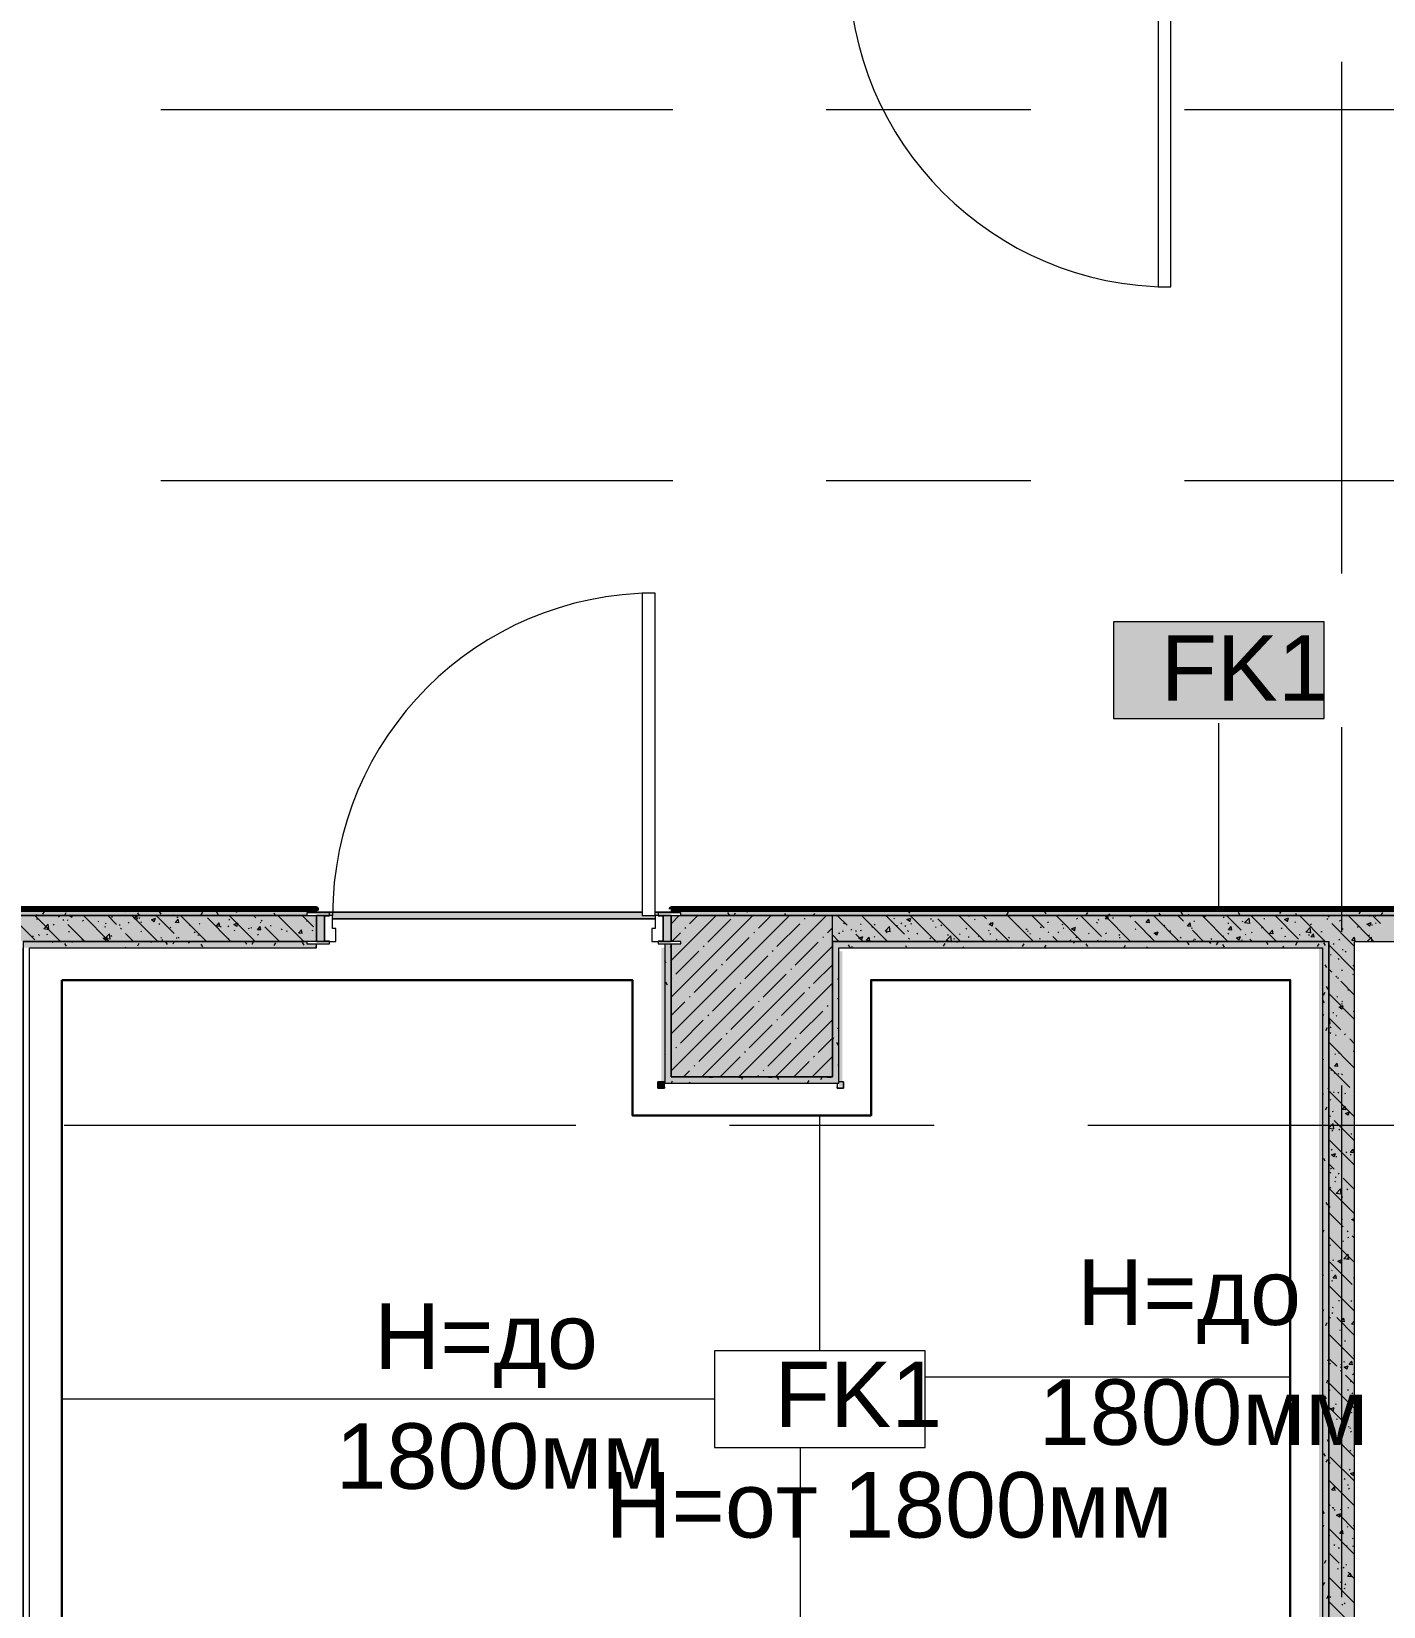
# Model space of a CAD drawing. Header units: millimetres. Extents: x -3817 to 677485, y -22715 to 103890.
# Drawn here: x 403879 to 408072, y 15426 to 20311 of the extents above; entities that cross this region are included whole.
import ezdxf

# ---------------------------------------------------------------- set-up
doc = ezdxf.new("R2010")
doc.units = ezdxf.units.MM
doc.layers.add('PDF _Геометрия', color=7, linetype='Continuous', true_color=0x1d1d1d)
doc.layers.add('PDF _Сплошная заливка', color=7, linetype='Continuous', true_color=0xffffff)
doc.layers.add('PDF _Текст', color=7, linetype='Continuous')
doc.styles.add('PDF GOST-Common', font='arial.ttf')

msp = doc.modelspace()

# ---------------------------------------------------------------- hatches: boundary and pattern name
at = {"layer": 'PDF _Сплошная заливка', "transparency": 33554559}
h = msp.add_hatch(color=256, dxfattribs=at)
h.paths.add_polyline_path([(408882.9, 17569), (408882.9, 17577), (408912.9, 17577), (408912.9, 17589), (405862.9, 17589), (405862.9, 17577), (405892.9, 17577), (405892.9, 17569), (407520.3, 17569)], flags=0)
h.paths.add_polyline_path([(410521, 17569), (411762.9, 17569), (411762.9, 17589), (410012.9, 17589), (410012.9, 17577), (410042.9, 17577), (410042.9, 17569)], flags=0)
h.paths.add_polyline_path([(402537.7, 17569), (402537.7, 17577), (402567.7, 17577), (402567.7, 17589), (400822.9, 17589), (400822.9, 17569), (402342.9, 17569)], flags=0)
h.paths.add_polyline_path([(404732.9, 17569), (404732.9, 17577), (404762.9, 17577), (404762.9, 17589), (403667.7, 17589), (403667.7, 17577), (403697.7, 17577), (403697.7, 17569), (404519.5, 17569)], flags=0)
h = msp.add_hatch(color=256, dxfattribs=at)
h.paths.add_polyline_path([(407882.7, 17489), (408912.9, 17489), (408912.9, 17569), (406362.9, 17569), (406362.9, 17489), (407520.3, 17489)], flags=0)
h.paths.add_polyline_path([(411482.9, 17489), (411482.9, 17569), (410012.9, 17569), (410012.9, 17489), (411462.9, 17489)], flags=0)
h.paths.add_polyline_path([(403667.7, 17489), (404762.9, 17489), (404762.9, 17569), (403667.7, 17569)], flags=0)
h.paths.add_polyline_path([(402342.9, 17489), (402567.7, 17489), (402567.7, 17569), (402342.9, 17569)], flags=0)
at = {"layer": 'PDF _Сплошная заливка', "true_color": 0x494949, "transparency": 33554559}
h = msp.add_hatch(color=251, dxfattribs=at)
h.paths.add_polyline_path([(405812.9, 17559), (405812.9, 17569), (405772.9, 17569), (405772.9, 17579), (404802.9, 17577), (404802.9, 17569), (404812.9, 17569), (404812.9, 17559), (405772.9, 17559)], flags=0)
h.paths.add_polyline_path([(405812.9, 17569), (405822.9, 17569), (405822.9, 17577), (405812.9, 17577)], flags=0)
at = {"layer": 'PDF _Сплошная заливка', "transparency": 33554559}
for points in [[(405862.9, 17069), (406362.9, 17069), (406362.9, 17569), (405862.9, 17569), (405862.9, 17489), (405892.9, 17489), (405892.9, 17481), (405862.9, 17481)], [(404519.5, 17469), (404762.9, 17469), (404762.9, 17481), (404732.9, 17481), (404732.9, 17489), (403852.9, 17489), (403852.9, 17469), (403872.9, 17469)], [(407902.7, 14199), (407982.7, 14199), (407982.7, 17489), (407902.7, 17489), (407902.7, 14219)]]:
    msp.add_hatch(color=256, dxfattribs=at).paths.add_polyline_path(points)

# ---------------------------------------------------------------- linework, layer by layer
at = {"layer": 'PDF _Геометрия', "color": 253, "lineweight": 13, "true_color": 0xaaaaaa}
for points in [[(407412.9, 19519), (407412.9, 20519), (407372.9, 20519), (407372.9, 19519)], [(405812.9, 18569), (405772.9, 18569), (405772.9, 17569), (405812.9, 17569)], [(404802.9, 17569), (404802.9, 17577), (404732.9, 17577), (404732.9, 17569)], [(404787.9, 17489), (404787.9, 17569), (404762.9, 17569), (404762.9, 17489)], [(404812.9, 17569), (404787.9, 17569), (404787.9, 17489), (404822.9, 17489), (404822.9, 17529), (404812.9, 17529)], [(404802.9, 17568), (404802.9, 17569), (404787.9, 17569), (404787.9, 17568)], [(405812.9, 17569), (405812.9, 17529), (405802.9, 17529), (405802.9, 17489), (405837.9, 17489), (405837.9, 17569)], [(405822.9, 17569), (405892.9, 17569), (405892.9, 17577), (405822.9, 17577)], [(405822.9, 17568), (405837.9, 17568), (405837.9, 17569), (405822.9, 17569)], [(405837.9, 17489), (405862.9, 17489), (405862.9, 17569), (405837.9, 17569)], [(404802.9, 17481), (404802.9, 17489), (404732.9, 17489), (404732.9, 17481)], [(404802.9, 17489), (404802.9, 17490), (404787.9, 17490), (404787.9, 17489)], [(405822.9, 17489), (405837.9, 17489), (405837.9, 17490), (405822.9, 17490)], [(405822.9, 17481), (405892.9, 17481), (405892.9, 17489), (405822.9, 17489)]]:
    msp.add_lwpolyline(points, close=True, dxfattribs=at)
at = {"layer": 'PDF _Геометрия', "color": 253, "lineweight": 9, "true_color": 0xaaaaaa}
for points in [[(407942.9, 18629.7), (407942.9, 20217.2)], [(404280, 20069), (405867.5, 20069)], [(406343.8, 20069), (406978.8, 20069)], [(407455, 20069), (409482.9, 20069), (411982.9, 20069)], [(404280, 18919), (405867.5, 18919)], [(406343.8, 18919), (406978.8, 18919)], [(407455, 18919), (409482.9, 18919), (411982.9, 18919)], [(407942.9, 17518.4), (407942.9, 18153.4)], [(407942.9, 15454.7), (407942.9, 17042.2)], [(403980, 16919), (405567.5, 16919)], [(406043.8, 16919), (406678.8, 16919)], [(407155, 16919), (408882.9, 16919), (411382.9, 16919)]]:
    msp.add_lwpolyline(points, dxfattribs=at)
at = {"layer": 'PDF _Геометрия', "color": 7, "lineweight": 9}
for points in [[(407887.9, 18480.1), (407234.8, 18480.1), (407234.8, 18180.1), (407887.9, 18180.1)], [(404732.9, 17569), (403697.7, 17569)], [(404767.4, 17579), (405772.9, 17579)], [(404812.9, 17559), (405812.9, 17559)], [(405812.9, 17579), (405862.9, 17579)], [(406650.5, 16218.8), (405997.4, 16218.8), (405997.4, 15918.8), (406650.5, 15918.8)]]:
    msp.add_lwpolyline(points, close=True, dxfattribs=at)
for points in [[(407561.4, 17589.5), (407561.4, 18166.2)], [(405862.9, 17481), (405862.9, 17069), (406362.9, 17069), (406362.9, 17569), (405892.9, 17569), (408882.9, 17569), (405892.9, 17569)], [(405862.9, 17569), (405862.9, 17489)], [(403852.9, 17489), (404732.9, 17489), (403852.9, 17489), (403852.9, 17469), (403852.9, 14219), (403852.9, 17469)], [(407882.7, 17489), (406362.9, 17489), (407882.7, 17489), (407902.7, 17489)], [(405841.9, 17038), (405841.9, 17033.5), (405841.9, 17053), (405821.9, 17053), (405821.9, 17033.5), (405841.9, 17033.5), (405821.9, 17033.5), (405821.9, 17053), (405831.9, 17053)], [(406377.9, 17049), (406377.9, 17033.5), (406397.4, 17033.5), (406397.4, 17053.5), (406397.4, 17033.5), (406377.9, 17033.5), (406377.9, 17038.1)], [(406393.9, 17053.5), (406397.4, 17053.5), (406382.9, 17053.5)], [(406323.9, 16218.8), (406323.9, 16949)], [(406650.5, 16138), (407782.7, 16138)], [(405997.4, 16068.8), (403972.9, 16068.8)], [(406262.9, 15918.8), (406262.9, 14319)]]:
    msp.add_lwpolyline(points, dxfattribs=at)
at = {"layer": 'PDF _Геометрия', "color": 231, "lineweight": 70, "true_color": 0xff80c0}
for points in [[(403667.7, 17589), (404762.9, 17589), (404762.9, 17590), (403667.7, 17590)], [(405862.9, 17589), (408912.9, 17589), (408912.9, 17590), (405862.9, 17590)]]:
    msp.add_lwpolyline(points, close=True, dxfattribs=at)
at = {"layer": 'PDF _Геометрия', "color": 9, "lineweight": 9, "true_color": 0xc0c0c0}
for points in [[(404762.9, 17577), (404762.9, 17589), (403667.7, 17589), (403667.7, 17577)], [(408912.9, 17577), (408912.9, 17589), (405862.9, 17589), (405862.9, 17577)], [(404762.9, 17489), (404762.9, 17569)], [(403852.9, 14119), (407982.7, 14119), (407982.7, 14199), (407982.7, 17489), (408182.7, 17489), (408182.7, 13619), (408262.7, 13619), (408262.7, 17469), (408262.7, 13719), (408262.9, 13719), (408262.9, 13699), (408292.9, 13699), (408262.9, 13699), (408262.9, 13619), (411762.9, 13619)], [(403904.4, 14219), (403852.9, 14219), (403852.9, 14119), (403872.9, 14119), (403872.9, 17469), (404762.9, 17469), (404762.9, 17481)], [(405842.9, 17481), (405842.9, 17069), (405842.9, 17049), (406362.9, 17049), (406382.9, 17049), (406382.9, 17469), (407882.7, 17469), (407882.7, 14219), (403950.6, 14219)], [(406362.9, 17489), (406362.9, 17469), (406362.9, 17069), (405862.9, 17069), (405862.9, 17481)]]:
    msp.add_lwpolyline(points, dxfattribs=at)
at = {"layer": 'PDF _Геометрия', "color": 253, "lineweight": 9, "true_color": 0x9b9b9b}
for points in [[(403994.1, 17583.3), (403990.8, 17589)], [(404171.8, 17580.3), (404166.8, 17589)], [(404203.4, 17589), (404200.1, 17583.3)], [(404449.8, 17589), (404445.9, 17582.2)], [(406209.5, 17589), (406207.7, 17585.7)], [(406455.9, 17589), (406453.4, 17584.6)], [(406526.3, 17589), (406521.4, 17580.6)], [(406561.1, 17587.2), (406560.1, 17589)], [(406916.5, 17581.2), (406912, 17589)], [(406948.7, 17589), (406944.9, 17582.5)], [(406984.6, 17585.3), (406982.4, 17589)], [(407162.3, 17582.3), (407158.4, 17589)], [(407300.6, 17589), (407300.3, 17588.4)], [(407371, 17589), (407368.3, 17584.3)], [(407721.8, 17588.6), (407721.5, 17589)], [(407793.3, 17589), (407791.7, 17586.2)], [(403879.1, 17585.7), (403889.2, 17585.7)], [(403896.8, 17569), (403894.6, 17572.7)], [(403917.8, 17582), (403912.8, 17573.3)], [(403985.8, 17577.9), (403980.8, 17569.2)], [(404031.5, 17585.7), (404041.6, 17585.7)], [(404123, 17585.7), (404133, 17585.7)], [(404213.4, 17569.2), (404208.4, 17577.9)], [(404214.4, 17585.7), (404224.5, 17585.7)], [(404281.5, 17573.3), (404276.4, 17582)], [(404319.1, 17569), (404318.1, 17570.8)], [(404397.3, 17585.7), (404407.3, 17585.7)], [(404409.3, 17579.8), (404404.2, 17571.1)], [(404459.2, 17570.3), (404454.1, 17579)], [(404488.7, 17585.7), (404498.8, 17585.7)], [(404518.9, 17586.9), (404513.9, 17578.2)], [(404549.7, 17585.7), (404559.7, 17585.7)], [(404635.9, 17569), (404631.8, 17576)], [(404702.1, 17585.7), (404712.1, 17585.7)], [(404762.9, 17582.7), (404759.6, 17577.1)], [(405890.8, 17585.7), (405900.9, 17585.7)], [(405902.9, 17569), (405902.2, 17570.3)], [(406043.3, 17569.8), (406038.2, 17578.5)], [(406043.2, 17585.7), (406053.3, 17585.7)], [(406061.4, 17576.2), (406057.2, 17569)], [(406103, 17587.4), (406098, 17578.7)], [(406134.6, 17585.7), (406144.7, 17585.7)], [(406219.7, 17569), (406215.9, 17575.5)], [(406226.1, 17585.7), (406236.1, 17585.7)], [(406307.1, 17575.1), (406303.6, 17569)], [(406375.2, 17571), (406374, 17569)], [(406409, 17585.7), (406419, 17585.7)], [(406500.4, 17585.7), (406510.5, 17585.7)], [(406561.4, 17585.7), (406571.4, 17585.7)], [(406602.8, 17576), (406597.7, 17584.7)], [(406620.9, 17569.9), (406620.3, 17569)], [(406713.8, 17585.7), (406723.8, 17585.7)], [(406805.2, 17585.7), (406815.3, 17585.7)], [(406896.6, 17585.7), (406906.7, 17585.7)], [(406908.3, 17580), (406903.2, 17571.3)], [(407026.2, 17574.1), (407021.2, 17582.9)], [(407064.4, 17569), (407062.8, 17571.7)], [(407079.5, 17585.7), (407089.6, 17585.7)], [(407154, 17578.9), (407149, 17570.2)], [(407171, 17585.7), (407181, 17585.7)], [(407222, 17574.8), (407218.7, 17569)], [(407231.9, 17585.7), (407242, 17585.7)], [(407340, 17579.3), (407334.9, 17588)], [(407381.1, 17569), (407376.6, 17576.9)], [(407384.3, 17585.7), (407394.4, 17585.7)], [(407449.6, 17572.2), (407444.6, 17581)], [(407467.8, 17573.7), (407465, 17569)], [(407475.8, 17585.7), (407485.8, 17585.7)], [(407486.7, 17569), (407486.2, 17569.8)], [(407535.8, 17569.7), (407535.4, 17569)], [(407567.2, 17585.7), (407577.3, 17585.7)], [(407627.3, 17569.3), (407622.3, 17578)], [(407750.1, 17585.7), (407760.1, 17585.7)], [(407755.1, 17583.8), (407750.1, 17575.1)], [(407803.5, 17569), (407800, 17575)], [(407841.5, 17585.7), (407851.6, 17585.7)], [(407902.5, 17585.7), (407912.5, 17585.7)], [(407959.2, 17571.5), (407957.8, 17569)], [(408000.9, 17582.7), (407995.8, 17574)], [(408054.9, 17585.7), (408064.9, 17585.7)], [(408068.9, 17578.6), (408063.9, 17569.9)], [(403945.4, 17484.8), (403943, 17489)], [(403987, 17473.7), (403982, 17482.4)], [(404004.9, 17489), (404003.1, 17485.9)], [(404170.6, 17471.2), (404169.3, 17469)], [(404212.2, 17482.4), (404207.2, 17473.7)], [(404251.3, 17489), (404248.9, 17484.8)], [(404300.8, 17478.8), (404295.8, 17487.5)], [(404321.7, 17489), (404316.9, 17480.7)], [(404368.8, 17482.9), (404365.3, 17489)], [(404410.5, 17471.8), (404405.4, 17480.5)], [(404416.3, 17470.1), (404415.7, 17469)], [(404447.2, 17469), (404447.1, 17469.3)], [(404546.5, 17479.9), (404541.5, 17488.6)], [(404567.7, 17488.4), (404562.6, 17479.6)], [(404635.7, 17484.3), (404630.7, 17475.6)], [(404724.2, 17476.9), (404719.2, 17485.7)], [(404762.9, 17470.9), (404760.8, 17474.5)], [(405862.9, 17476.3), (405859.3, 17470.1)], [(406418, 17469.4), (406412.9, 17478.1)], [(406423.9, 17472.5), (406421.8, 17469)], [(406594.2, 17469), (406590.7, 17475.1)], [(406690.1, 17485.7), (406688.2, 17489)], [(406711.2, 17482.6), (406706.2, 17473.9)], [(406750.1, 17489), (406747.8, 17485)], [(406770.1, 17469), (406768.4, 17472.1)], [(406915.3, 17470.3), (406914.6, 17469)], [(406957, 17481.5), (406951.9, 17472.8)], [(407025, 17477.4), (407020.2, 17469)], [(407113.5, 17483.8), (407110.5, 17489)], [(407155.2, 17472.6), (407150.2, 17481.4)], [(407172.5, 17489), (407171.3, 17486.9)], [(407270.7, 17476.3), (407266.5, 17469)], [(407338.8, 17472.2), (407336.9, 17469)], [(407427.3, 17489), (407427.3, 17489)], [(407469, 17477.8), (407463.9, 17486.5)], [(407537, 17481.9), (407532.9, 17489)], [(407558.1, 17486.4), (407553.1, 17477.7)], [(407578.6, 17470.7), (407573.6, 17479.5)], [(407594.8, 17489), (407594.7, 17488.8)], [(407714.7, 17478.9), (407709.7, 17487.6)], [(407762.2, 17474.1), (407759.3, 17469)], [(407803.8, 17485.3), (407798.8, 17476.6)], [(407871.9, 17481.2), (407866.8, 17472.5)], [(407892.4, 17475.9), (407887.4, 17484.6)], [(405847.3, 17421.4), (405842.9, 17429.1)], [(407883, 17439.6), (407882.7, 17439)], [(407896.5, 17407.9), (407891.4, 17416.6)], [(407902.5, 17433.3), (407902.7, 17433.3)], [(405851.4, 17353.4), (405846.4, 17362.1)], [(405860.3, 17372.4), (405862.9, 17372.4)], [(406378.5, 17372.4), (406382.9, 17372.4)], [(407900.6, 17339.9), (407895.5, 17348.6)], [(406378.5, 17311.4), (406382.9, 17311.4)], [(407889.4, 17298.2), (407884.4, 17306.9)], [(407890.1, 17329.9), (407885.1, 17321.2)], [(405860.3, 17280.9), (405862.9, 17280.9)], [(405862.9, 17293.4), (405862.3, 17292.4)], [(407886, 17261.9), (407882.7, 17256.1)], [(407902.5, 17250.4), (407902.7, 17250.4)], [(406378.5, 17220), (406382.9, 17220)], [(407897.2, 17220.2), (407892.2, 17211.5)], [(405860.3, 17159), (405862.9, 17159)], [(406365.9, 17189.2), (406362.9, 17184)], [(406381.5, 17166.7), (406376.5, 17175.5)], [(407902.5, 17189.5), (407902.7, 17189.5)], [(405843.9, 17138.6), (405842.9, 17136.8)], [(406382.9, 17103.4), (406380.6, 17107.4)], [(407886.4, 17120.5), (407882.7, 17126.9)], [(405866.3, 17055.4), (405862.6, 17049)], [(405921.6, 17049), (405919.6, 17052.4)], [(405982.2, 17067.6), (405992.3, 17067.6)], [(406073.7, 17067.6), (406083.7, 17067.6)], [(406085.3, 17069), (406080.6, 17060.8)], [(406165.1, 17067.6), (406175.2, 17067.6)], [(406196.7, 17060.1), (406191.7, 17068.8)], [(406289.7, 17057.3), (406284.9, 17049)], [(406331.3, 17068.4), (406326.3, 17059.7)], [(406348, 17067.6), (406358.1, 17067.6)], [(407902.5, 17098), (407902.7, 17098)], [(406097.5, 17049), (406097.3, 17049.5)], [(407884.9, 17016.1), (407882.7, 17012.3)], [(407902.7, 17031.3), (407900.7, 17034.8)], [(407896.1, 16974.5), (407891.1, 16965.8)], [(407902.7, 16925), (407902.2, 16924.1)], [(407902.5, 16915.2), (407902.7, 16915.2)], [(407891.6, 16806.8), (407886.6, 16815.5)], [(407902.5, 16854.2), (407902.7, 16854.2)], [(407902.5, 16762.8), (407902.7, 16762.8)], [(407899.8, 16670.7), (407894.7, 16679.4)], [(407886.8, 16592.7), (407882.7, 16585.5)], [(407902.5, 16579.9), (407902.7, 16579.9)], [(407902.5, 16518.9), (407902.7, 16518.9)], [(407885.6, 16451.3), (407882.7, 16456.4)], [(407902.5, 16427.5), (407902.7, 16427.5)], [(407885.7, 16347), (407882.7, 16341.7)], [(407896.9, 16305.3), (407891.9, 16296.6)], [(407902.5, 16244.6), (407902.7, 16244.6)], [(407902.7, 16193.5), (407898.9, 16186.9)], [(407902.5, 16183.6), (407902.7, 16183.6)], [(407899.9, 16127.6), (407894.8, 16118.9)], [(407894.9, 16069.5), (407889.8, 16078.3)], [(407902.7, 16116.9), (407901, 16119.9)], [(407902.5, 16092.2), (407902.7, 16092.2)], [(407899, 16001.5), (407893.9, 16010.2)], [(407902.7, 15934.1), (407898, 15942.2)], [(407891.9, 15891.8), (407886.9, 15900.6)], [(407898.8, 15881.9), (407893.8, 15873.2)], [(407902.5, 15909.3), (407902.7, 15909.3)], [(407902.5, 15848.4), (407902.7, 15848.4)], [(407884.8, 15782.2), (407882.7, 15785.8)], [(407902.5, 15756.9), (407902.7, 15756.9)], [(407888.9, 15714.1), (407883.9, 15722.9)], [(407886.5, 15677.8), (407882.7, 15671.1)], [(407893.6, 15568.1), (407888.6, 15559.4)], [(407902.5, 15574), (407902.7, 15574)], [(407889.5, 15500.1), (407884.5, 15491.4)], [(407902.5, 15513.1), (407902.7, 15513.1)], [(407900.7, 15458.4), (407895.6, 15449.7)]]:
    msp.add_lwpolyline(points, dxfattribs=at)
at = {"layer": 'PDF _Геометрия', "color": 252, "lineweight": 9, "true_color": 0x878787}
for points in [[(403888.8, 17493.6), (403813.4, 17569)], [(403968.8, 17489), (403888.8, 17569)], [(403894.4, 17560), (403897.2, 17558.2)], [(403932.7, 17525), (403916.9, 17527.4), (403930.8, 17541.9)], [(403932.7, 17524.9), (403930.8, 17541.8)], [(403946.2, 17540.1), (403948.8, 17542.2)], [(403962.2, 17566.6), (403964.7, 17564.4)], [(403979.3, 17554), (403976.8, 17556.5)], [(403989.3, 17556), (403992.1, 17554.2)], [(404044.3, 17489), (403991.9, 17541.4)], [(403997, 17569), (404004.3, 17564.1)], [(404004.3, 17564), (404006, 17569)], [(404037.5, 17552.6), (404040.1, 17554.7)], [(404119.7, 17489), (404039.7, 17569)], [(404079.6, 17569), (404080.4, 17568.9)], [(404080.5, 17568.9), (404080.4, 17569)], [(404084.2, 17552), (404087, 17550.2)], [(404108.5, 17545.4), (404111, 17543.1)], [(404142.7, 17541.4), (404115.2, 17569)], [(404127.3, 17564), (404129.9, 17566.1)], [(404150.5, 17540.1), (404153.8, 17540.5)], [(404179.1, 17548), (404181.9, 17546.2)], [(404270.5, 17489), (404190.5, 17569)], [(404208, 17557.8), (404197.3, 17558.7), (404205.9, 17568.9)], [(404208, 17557.7), (404205.9, 17568.9)], [(404212.2, 17563.2), (404214.7, 17560.9)], [(404217.8, 17549), (404221.1, 17549.4)], [(404259.8, 17549.8), (404251, 17555.8), (404263.4, 17560.6)], [(404259.8, 17549.8), (404263.4, 17560.5)], [(404321.3, 17513.8), (404266, 17569)], [(404274, 17544), (404276.9, 17542.2)], [(404335.5, 17546.6), (404324.9, 17547.5), (404333.4, 17557.8)], [(404330.1, 17563.8), (404333.4, 17564.2)], [(404335.5, 17546.6), (404333.5, 17557.7)], [(404421.4, 17489), (404341.4, 17569)], [(404368.9, 17540), (404371.8, 17538.2)], [(404398.6, 17542.1), (404401.2, 17544.1)], [(404496.9, 17489), (404424.4, 17561.5)], [(404463, 17535.5), (404452.4, 17536.4), (404461, 17546.6)], [(404463, 17535.4), (404461, 17546.5)], [(404490.9, 17555.4), (404493.6, 17557.4)], [(404572.3, 17489), (404492.3, 17569)], [(404506.5, 17541.6), (404519, 17546.4)], [(404506.5, 17541.6), (404515.4, 17535.6)], [(404515.4, 17535.5), (404519, 17546.3)], [(404575.2, 17561.5), (404567.8, 17569)], [(404582.2, 17567.9), (404583.6, 17569)], [(404590.3, 17546.4), (404587.8, 17549)], [(404591.2, 17554.4), (404593.6, 17552.1)], [(404723.2, 17489), (404643.2, 17569)], [(404753.8, 17533.9), (404718.6, 17569)], [(404731.6, 17552.6), (404734.9, 17553.1)], [(406408.3, 17538.9), (406378.2, 17569)], [(406397.5, 17546.2), (406400.3, 17544.4)], [(406449.7, 17543.5), (406452.2, 17541.2)], [(406533.6, 17489), (406453.6, 17569)], [(406492.4, 17542.1), (406495.2, 17540.3)], [(406586.8, 17511.2), (406529.1, 17569)], [(406553.4, 17561.3), (406555.9, 17559)], [(406575.3, 17544), (406578, 17546)], [(406602.8, 17550.6), (406593.9, 17556.6), (406606.4, 17561.4)], [(406602.8, 17550.6), (406606.4, 17561.3)], [(406684.4, 17489), (406604.4, 17569)], [(406606.3, 17543.6), (406609.6, 17544)], [(406667.6, 17557.3), (406670.3, 17559.4)], [(406673.6, 17552.4), (406676.9, 17552.9)], [(406759.9, 17489), (406689.9, 17559)], [(406699.7, 17540.1), (406702.2, 17537.8)], [(406835.3, 17489), (406755.3, 17569)], [(406785.9, 17567.2), (406789.2, 17567.7)], [(406803.4, 17557.9), (406805.9, 17555.6)], [(406840.8, 17559), (406830.8, 17569)], [(406858.3, 17536.4), (406849.5, 17542.3), (406861.9, 17547.1)], [(406855.9, 17543.9), (406853.3, 17546.4)], [(406858.3, 17536.3), (406861.9, 17547.1)], [(406986.2, 17489), (406906.2, 17569)], [(407019.3, 17531.4), (406981.7, 17569)], [(407030.2, 17547.9), (407032.9, 17549.9)], [(407137, 17489), (407057, 17569)], [(407075.1, 17541.3), (407078.4, 17541.8)], [(407087.6, 17569), (407091.8, 17568.6)], [(407091.8, 17568.6), (407091.7, 17569)], [(407120, 17559.3), (407122.7, 17561.3)], [(407197.8, 17503.7), (407132.5, 17569)], [(407182.4, 17549), (407184.8, 17546.8)], [(407187.4, 17556.1), (407190.7, 17556.6)], [(407287.9, 17489), (407207.9, 17569)], [(407219.3, 17557.5), (407208.7, 17558.4), (407217.3, 17568.6)], [(407219.3, 17557.4), (407217.3, 17568.6)], [(407231.9, 17562), (407235.2, 17562.4)], [(407288.4, 17564), (407285.8, 17566.6)], [(407286.1, 17566.8), (407288.5, 17564.6)], [(407363.4, 17489), (407300.9, 17551.5)], [(407346.9, 17546.3), (407336.2, 17547.2), (407344.8, 17557.5)], [(407346.9, 17546.3), (407344.8, 17557.4)], [(407438.8, 17489), (407358.8, 17569)], [(407391.3, 17537.3), (407394, 17539.3)], [(407451.8, 17551.5), (407434.3, 17569)], [(407474.4, 17535.2), (407463.8, 17536.1), (407472.3, 17546.3)], [(407474.4, 17535.1), (407472.3, 17546.2)], [(407483.6, 17550.6), (407486.3, 17552.7)], [(407589.6, 17489), (407509.6, 17569)], [(407513.2, 17569), (407518.7, 17565.3)], [(407518.8, 17565.2), (407520, 17569)], [(407574.9, 17563.1), (407577.6, 17565.2)], [(407630.3, 17523.8), (407585.1, 17569)], [(407588.9, 17545), (407592.2, 17545.4)], [(407633.4, 17550.9), (407636.7, 17551.3)], [(407657.1, 17544.3), (407641.3, 17546.7), (407655.2, 17561.2)], [(407657.1, 17544.2), (407655.2, 17561.1)], [(407740.5, 17489), (407660.5, 17569)], [(407700.8, 17559.7), (407704.1, 17560.2)], [(407808.8, 17496.2), (407736, 17569)], [(407774.3, 17551), (407765.4, 17557), (407777.9, 17561.8)], [(407774.3, 17550.9), (407777.9, 17561.7)], [(407797.2, 17549.7), (407799.6, 17547.5)], [(407891.4, 17489), (407811.4, 17569)], [(407846.2, 17541.2), (407848.9, 17543.2)], [(407899.4, 17556.5), (407896.9, 17559)], [(407900.9, 17567.5), (407903.3, 17565.3)], [(407982.7, 17473.2), (407966.9, 17489), (407911.9, 17543.9)], [(407936, 17552.6), (407938.7, 17554.6)], [(408042.3, 17489), (407962.3, 17569)], [(408020.9, 17542.7), (408033.4, 17547.5)], [(408020.9, 17542.7), (408029.8, 17536.8)], [(408028.4, 17565.9), (408031, 17567.9)], [(408029.8, 17536.7), (408033.4, 17547.5)], [(408034.9, 17539.8), (408038.3, 17540.2)], [(408062.8, 17543.9), (408037.7, 17569)], [(408045.7, 17568.8), (408048.5, 17567)], [(408047.2, 17546.3), (408049.6, 17544)], [(403881.8, 17504.7), (403885.2, 17505.2)], [(403901.1, 17509.8), (403903.6, 17507.5)], [(403926.3, 17510.6), (403929.7, 17511)], [(403993.7, 17519.5), (403997, 17519.9)], [(404004.8, 17527.6), (404007.3, 17525.3)], [(404035.3, 17493.4), (404038, 17495.5)], [(404101.6, 17498.5), (404114, 17503.2)], [(404101.6, 17498.5), (404110.4, 17492.5)], [(404106, 17534.2), (404109.3, 17534.7)], [(404122.5, 17495.6), (404106.7, 17498), (404120.5, 17512.4)], [(404110.5, 17492.4), (404114.1, 17503.2)], [(404122.5, 17495.5), (404120.5, 17512.4)], [(404125.1, 17504.8), (404127.8, 17506.9)], [(404157.8, 17526.3), (404155.3, 17528.8)], [(404195.2, 17489), (404170.4, 17513.8)], [(404217.5, 17518.2), (404220.1, 17520.2)], [(404280.1, 17501), (404282.6, 17498.7)], [(404283.3, 17493.6), (404286.7, 17494.1)], [(404308.7, 17530.7), (404311.4, 17532.7)], [(404327.8, 17499.5), (404331.2, 17499.9)], [(404336.4, 17498.7), (404333.8, 17501.2)], [(404383.8, 17518.8), (404386.2, 17516.5)], [(404395.2, 17508.4), (404398.5, 17508.8)], [(404463.9, 17536), (404466.7, 17534.2)], [(404487.5, 17536.6), (404489.9, 17534.3)], [(404488.7, 17496.2), (404491.4, 17498.2)], [(404507.5, 17523.1), (404510.8, 17523.6)], [(404552, 17529), (404555.3, 17529.4)], [(404558.8, 17532), (404561.6, 17530.2)], [(404590.6, 17524.3), (404579.9, 17525.2), (404588.5, 17535.4)], [(404580, 17508.7), (404582.7, 17510.8)], [(404590.6, 17524.2), (404588.5, 17535.4)], [(404647.8, 17489), (404602.9, 17533.9)], [(404619.3, 17537.9), (404622.6, 17538.3)], [(404653.7, 17528), (404656.5, 17526.2)], [(404669.8, 17520.1), (404672.5, 17522.1)], [(404718.1, 17513.1), (404707.5, 17514.1), (404716, 17524.3)], [(404718.1, 17513.1), (404716, 17524.2)], [(404748.6, 17524), (404751.4, 17522.2)], [(404762.9, 17526.8), (404762, 17527.3), (404762.9, 17527.7)], [(404762.2, 17533.4), (404762.9, 17534)], [(406382.7, 17489), (406362.9, 17508.8)], [(406382.1, 17514.1), (406385.5, 17514.5)], [(406394.2, 17520.1), (406396.9, 17522.1)], [(406423.4, 17523.8), (406420.9, 17526.3)], [(406435, 17522.3), (406437.8, 17520.5)], [(406458.2, 17489), (406435.9, 17511.2)], [(406453.4, 17493.3), (406444.6, 17499.2), (406457, 17504)], [(406449.5, 17522.9), (406452.8, 17523.4)], [(406453.4, 17493.2), (406457, 17504)], [(406478.8, 17490.7), (406468.2, 17491.6), (406476.8, 17501.8)], [(406478.8, 17490.6), (406476.8, 17501.8)], [(406485.5, 17532.6), (406488.1, 17534.6)], [(406492.3, 17504.5), (406494.8, 17502.2)], [(406542.2, 17518.2), (406526.4, 17520.7), (406540.2, 17535.1)], [(406529.9, 17518.3), (406532.7, 17516.5)], [(406542.2, 17518.2), (406540.2, 17535.1)], [(406561.8, 17537.7), (406565.1, 17538.2)], [(406587.3, 17538.1), (406590.2, 17536.3)], [(406596, 17522.3), (406598.5, 17520)], [(406601.9, 17496.2), (406599.4, 17498.7)], [(406602.9, 17489), (406604.3, 17490.7)], [(406604.6, 17489), (406604.3, 17490.6)], [(406624.8, 17514.3), (406627.7, 17512.4)], [(406665.5, 17498.1), (406668.1, 17500.2)], [(406682.2, 17534.1), (406685.1, 17532.3)], [(406730.6, 17489), (406716.1, 17491.3), (406730, 17505.7)], [(406719.7, 17510.2), (406722.6, 17508.4)], [(406731.9, 17489), (406730, 17505.6)], [(406739.1, 17497.1), (406742.5, 17497.5)], [(406756.8, 17510.6), (406759.4, 17512.7)], [(406777.2, 17530.1), (406780, 17528.3)], [(406783.6, 17503), (406787, 17503.4)], [(406814.7, 17506.2), (406817.5, 17504.4)], [(406846.6, 17522), (406849.2, 17524.1)], [(406851, 17511.8), (406854.3, 17512.3)], [(406910.8, 17489), (406868.4, 17531.4)], [(406871.3, 17495.6), (406873.8, 17493.4)], [(406872.1, 17526.1), (406874.9, 17524.3)], [(406909.6, 17502.2), (406912.4, 17500.4)], [(406938.9, 17535.4), (406941.6, 17537.4)], [(406963.3, 17526.6), (406966.6, 17527)], [(406967, 17522.1), (406969.8, 17520.3)], [(406975, 17513.4), (406977.5, 17511.2)], [(407004.5, 17498.2), (407007.3, 17496.4)], [(407007.8, 17532.5), (407011.1, 17532.9)], [(407028.5, 17489), (407030.7, 17490.7)], [(407034.4, 17516.3), (407031.9, 17518.8)], [(407061.7, 17489), (407047, 17503.7)], [(407061.9, 17518.1), (407064.7, 17516.3)], [(407078.7, 17531.2), (407081.2, 17529)], [(407099.4, 17494.2), (407102.2, 17492.4)], [(407113.8, 17522.1), (407105, 17528.1), (407117.4, 17532.9)], [(407113.8, 17522.1), (407117.4, 17532.8)], [(407117.9, 17500.1), (407120.5, 17502.1)], [(407156.8, 17514.1), (407159.6, 17512.3)], [(407185.1, 17491.8), (407188.5, 17492.3)], [(407210.2, 17513.4), (407212.9, 17515.4)], [(407212.5, 17489), (407210.4, 17491.1)], [(407251.7, 17510.1), (407254.6, 17508.3)], [(407252.5, 17500.7), (407255.8, 17501.2)], [(407301.5, 17525.9), (407304.2, 17528)], [(407346.6, 17506.1), (407349.5, 17504.3)], [(407369.4, 17507.9), (407360.5, 17513.9), (407373, 17518.6)], [(407364.8, 17515.5), (407368.1, 17515.9)], [(407369.4, 17507.8), (407373, 17518.6)], [(407409.3, 17521.4), (407412.6, 17521.8)], [(407441.6, 17502), (407444.4, 17500.2)], [(407466.9, 17536.4), (407464.4, 17538.9)], [(407476.6, 17530.2), (407479.9, 17530.7)], [(407514.3, 17489), (407479.5, 17523.8)], [(407481.5, 17491.4), (407484.1, 17493.5)], [(407486.1, 17496.3), (407488.6, 17494.1)], [(407536.5, 17498), (407539.3, 17496.2)], [(407572.8, 17504), (407575.4, 17506)], [(407589.8, 17514.1), (407592.3, 17511.9)], [(407601.9, 17524), (407591.3, 17524.9), (407599.9, 17535.1)], [(407601.9, 17523.9), (407599.9, 17535.1)], [(407616, 17499.6), (407628.5, 17504.4)], [(407616, 17499.6), (407624.9, 17493.7)], [(407624.9, 17493.6), (407628.5, 17504.3)], [(407631.4, 17494), (407634.2, 17492.2)], [(407645.4, 17508.7), (407642.9, 17511.2)], [(407665.1, 17489), (407658, 17496.2)], [(407662.6, 17515.3), (407665.2, 17517.4)], [(407693.5, 17531.9), (407696, 17529.7)], [(407729.4, 17512.8), (407718.8, 17513.8), (407727.4, 17524)], [(407729.5, 17512.8), (407727.4, 17523.9)], [(407736.1, 17492.9), (407738.6, 17490.6)], [(407754.9, 17528.7), (407757.6, 17530.7)], [(407766.3, 17504.4), (407769.6, 17504.8)], [(407810.8, 17510.2), (407814.1, 17510.7)], [(407846.9, 17514.9), (407831.1, 17517.3), (407844.9, 17531.7)], [(407839.8, 17510.7), (407842.2, 17508.4)], [(407846.9, 17514.8), (407844.9, 17531.7)], [(407857, 17501.7), (407846.3, 17502.6), (407854.9, 17512.8)], [(407857, 17501.6), (407854.9, 17512.8)], [(407878.1, 17519.1), (407881.5, 17519.6)], [(407933.9, 17493.4), (407936.5, 17495.4)], [(407943.5, 17528.5), (407945.9, 17526.2)], [(407984.5, 17490.5), (407973.9, 17491.5), (407982.4, 17501.7)], [(407984.5, 17490.5), (407982.5, 17501.6)], [(407990.4, 17533.9), (407993.7, 17534.3)], [(408021.9, 17489), (408034.7, 17502.3)], [(408026.2, 17506.7), (408028.9, 17508.8)], [(408036.2, 17489), (408034.7, 17502.3)], [(404369.6, 17489), (404369.6, 17489)], [(406710.5, 17489), (406712.5, 17489.8)], [(406712.3, 17489), (406712.5, 17489.7)], [(407194.3, 17490.2), (407196.2, 17489)], [(407654, 17489.6), (407657.3, 17490)], [(407726.3, 17490), (407727.9, 17489)], [(407881, 17489), (407884, 17490.2)], [(407883.6, 17489), (407884, 17490.1)], [(407982.7, 17397.7), (407902.7, 17477.7)], [(407907.7, 17448.5), (407910.2, 17446.2)], [(407916.1, 17482), (407919, 17480.2)], [(407943.6, 17463.8), (407947, 17464.2)], [(407953.6, 17458.1), (407956.4, 17456.3)], [(407911.9, 17393.1), (407902.7, 17402.3)], [(407931.7, 17434.2), (407934.4, 17436.2)], [(407941.4, 17399.5), (407944.7, 17399.9)], [(407982.7, 17410.4), (407977.7, 17413.8), (407982.7, 17415.7)], [(407927, 17378), (407924.5, 17380.5)], [(407929.5, 17375), (407932.2, 17377.1)], [(407982.7, 17322.3), (407939.6, 17365.4)], [(407975.7, 17387.6), (407978.5, 17385.8)], [(407902.7, 17340.2), (407902.8, 17340.1)], [(407982.7, 17246.8), (407902.7, 17326.8)], [(407927.4, 17315.8), (407930, 17317.9)], [(407941, 17296.7), (407943.9, 17294.9)], [(407942.9, 17303.4), (407945.4, 17301.1)], [(407961.9, 17338.2), (407965.3, 17338.7)], [(407939.6, 17214.5), (407902.7, 17251.4)], [(407915.2, 17268.1), (407918.5, 17268.6)], [(407925.2, 17256.6), (407927.9, 17258.7)], [(407943.3, 17278.9), (407934.4, 17284.9), (407946.9, 17289.7)], [(407943.3, 17278.8), (407946.9, 17289.6)], [(407978.5, 17272.9), (407981.4, 17271.1)], [(407902.7, 17243.5), (407904.3, 17245.4)], [(407902.7, 17234.5), (407906.3, 17234.2)], [(407906.3, 17234.1), (407904.3, 17245.3)], [(407905.7, 17206.4), (407908.5, 17204.6)], [(407907.2, 17223.3), (407909.6, 17221.1)], [(407923.1, 17197.4), (407925.7, 17199.5)], [(407954.7, 17199.4), (407952.2, 17202)], [(407980.7, 17212.8), (407982.7, 17213)], [(407982.7, 17096), (407902.7, 17176)], [(407902.7, 17160.4), (407903.6, 17160.7)], [(407902.7, 17157.9), (407903.6, 17160.7)], [(407982.7, 17171.4), (407967.3, 17186.9)], [(407978.4, 17148.5), (407981.7, 17148.9)], [(407967.3, 17036), (407902.7, 17100.6)], [(407931, 17100.5), (407920.4, 17101.4), (407928.9, 17111.6)], [(407920.9, 17138.3), (407923.6, 17140.3)], [(407931, 17100.4), (407928.9, 17111.6)], [(407933.9, 17142.6), (407937.2, 17143.1)], [(407966, 17111.5), (407968.8, 17109.7)], [(407908.5, 17091.6), (407911.4, 17089.8)], [(407918.7, 17079.1), (407921.4, 17081.1)], [(407931.7, 17078.4), (407935, 17078.8)], [(407942.4, 17078.2), (407944.9, 17075.9)], [(407982.7, 16945.1), (407902.7, 17025.1)], [(407916.6, 17019.9), (407919.2, 17021.9)], [(407930.6, 17021.1), (407933.4, 17019.3)], [(407952.2, 17017.1), (407955.5, 17017.6)], [(407982.3, 17020.9), (407979.8, 17023.4)], [(407906.6, 16998.2), (407909.1, 16995.9)], [(407914.4, 16960.7), (407917.1, 16962.7)], [(407955.7, 16966.7), (407945, 16967.7), (407953.6, 16977.9)], [(407955.7, 16966.7), (407953.6, 16977.8)], [(407962.9, 16949.5), (407954, 16955.4), (407966.5, 16960.2)], [(407962.9, 16949.4), (407966.5, 16960.1)], [(407902.7, 16910.4), (407915.6, 16923.9)], [(407902.7, 16909.3), (407917.6, 16907)], [(407906.9, 16945.5), (407904.4, 16948)], [(407905.4, 16947), (407908.8, 16947.4)], [(407917.6, 16906.9), (407915.6, 16923.8)], [(407982.7, 16869.7), (407919.5, 16932.9)], [(407933.5, 16906.4), (407936.3, 16904.6)], [(407982.7, 16794.2), (407902.7, 16874.2)], [(407912.2, 16901.5), (407914.9, 16903.5)], [(407971, 16891.6), (407974.3, 16892.1)], [(407910.1, 16842.3), (407912.7, 16844.4)], [(407919.6, 16820.5), (407910.8, 16826.5), (407923.2, 16831.3)], [(407919.6, 16820.5), (407923.2, 16831.2)], [(407924.2, 16821.5), (407927.5, 16822)], [(407941.9, 16853.1), (407944.4, 16850.8)], [(407955.5, 16835.9), (407958.3, 16834.1)], [(407968.7, 16827.4), (407972, 16827.8)], [(407980.3, 16833), (407969.7, 16833.9), (407978.3, 16844.1)], [(407980.3, 16832.9), (407978.3, 16844.1)], [(407919.5, 16782), (407902.7, 16798.8)], [(407906.1, 16773), (407908.6, 16770.8)], [(407907.9, 16783.1), (407910.6, 16785.2)], [(407921.9, 16757.3), (407925.2, 16757.7)], [(407934.6, 16767), (407932.1, 16769.5)], [(407982.7, 16643.3), (407902.7, 16723.3)], [(407905.8, 16723.9), (407908.4, 16726)], [(407920.9, 16745), (407923.7, 16743.2)], [(407941.2, 16704.3), (407925.4, 16706.8), (407939.2, 16721.2)], [(407941.2, 16704.3), (407939.2, 16721.2)], [(407982.7, 16718.8), (407947.1, 16754.4)], [(407958.4, 16721.1), (407961.2, 16719.3)], [(407903.6, 16664.7), (407906.3, 16666.8)], [(407942.5, 16696), (407945.8, 16696.4)], [(407947.1, 16603.5), (407902.7, 16648)], [(407941.4, 16627.9), (407943.8, 16625.6)], [(407982.5, 16620), (407973.6, 16626), (407982.7, 16629.5)], [(407980.4, 16650.6), (407982.7, 16649.2)], [(407982.5, 16619.9), (407982.7, 16620.6)], [(407902.7, 16606.5), (407904.1, 16607.6)], [(407982.7, 16492.5), (407902.7, 16572.5)], [(407962.2, 16588.4), (407959.7, 16590.9)], [(407961.2, 16570.5), (407964.6, 16571)], [(407982.7, 16568), (407974.8, 16575.9)], [(407905.6, 16547.9), (407908.1, 16545.6)], [(407945.8, 16559.8), (407948.6, 16558)], [(407964.7, 16501.7), (407948.9, 16504.2), (407962.8, 16518.6)], [(407964.8, 16501.7), (407962.8, 16518.6)], [(407974.8, 16425), (407902.7, 16497.1)], [(407910.4, 16469.4), (407913.2, 16467.6)], [(407914.5, 16500.4), (407917.8, 16500.8)], [(407939.2, 16491.1), (407930.4, 16497), (407942.8, 16501.8)], [(407939.2, 16491), (407942.8, 16501.8)], [(407959, 16506.3), (407962.3, 16506.7)], [(407982.7, 16341.6), (407902.7, 16421.6)], [(407912.2, 16436.1), (407915.5, 16436.6)], [(407926.8, 16442.9), (407916.2, 16443.9), (407924.7, 16454.1)], [(407926.8, 16442.9), (407924.8, 16454)], [(407979.5, 16445), (407982.7, 16445.4)], [(407932.8, 16374.9), (407936.1, 16375.3)], [(407940.8, 16402.8), (407943.3, 16400.5)], [(407970.7, 16374.5), (407973.5, 16372.7)], [(407905.1, 16322.7), (407907.5, 16320.5)], [(407914.5, 16334.5), (407911.9, 16337)], [(407913.3, 16354.7), (407916.1, 16352.9)], [(407982.7, 16266.2), (407927, 16321.9)], [(407951.5, 16309.2), (407940.8, 16310.1), (407949.4, 16320.3)], [(407951.5, 16309.1), (407949.4, 16320.3)], [(407982.7, 16190.7), (407902.7, 16270.7)], [(407935.3, 16284.2), (407938.2, 16282.4)], [(407982.7, 16300), (407972.5, 16301.5), (407982.7, 16312.2)], [(407951.5, 16249.4), (407954.8, 16249.8)], [(407980.8, 16263.8), (407982.7, 16265.2)], [(407927, 16171), (407902.7, 16195.4)], [(407902.7, 16192), (407903.5, 16191.5)], [(407904.7, 16179.3), (407908, 16179.7)], [(407940.3, 16177.6), (407942.8, 16175.4)], [(407949.2, 16185.1), (407952.6, 16185.6)], [(407958.8, 16161.6), (407950, 16167.6), (407962.4, 16172.4)], [(407958.8, 16161.6), (407962.4, 16172.3)], [(407976.1, 16175.4), (407965.5, 16176.4), (407974.1, 16186.6)], [(407976.2, 16175.4), (407974.1, 16186.5)], [(407978.6, 16204.6), (407981.3, 16206.6)], [(407938.2, 16169.4), (407941, 16167.6)], [(407942.1, 16155.9), (407939.6, 16158.5)], [(407982.7, 16115.4), (407954.7, 16143.4)], [(407969.8, 16123.9), (407973.1, 16124.3)], [(407976.5, 16145.4), (407979.1, 16147.4)], [(407982.7, 16039.9), (407902.7, 16119.9)], [(407902.7, 16115), (407905.8, 16115.4)], [(407904.5, 16097.6), (407907, 16095.3)], [(407960.3, 16098.9), (407963.1, 16097.1)], [(407974.3, 16086.2), (407977, 16088.2)], [(407954.7, 15992.5), (407902.7, 16044.5)], [(407915.6, 16032.7), (407906.7, 16038.7), (407919.2, 16043.4)], [(407915.6, 16032.6), (407919.2, 16043.4)], [(407923, 16053.7), (407926.3, 16054.2)], [(407972.2, 16027), (407974.8, 16029)], [(407925.6, 16008.1), (407928.5, 16006.3)], [(407963.1, 15984.2), (407965.9, 15982.4)], [(407969.8, 15977.4), (407967.3, 15979.9)], [(407982.7, 15889), (407902.7, 15969)], [(407939.8, 15952.5), (407942.3, 15950.2)], [(407941.8, 15928.3), (407945.1, 15928.7)], [(407970, 15967.8), (407972.7, 15969.9)], [(407982.7, 15964.5), (407982.3, 15964.8)], [(407982.3, 15814), (407906.9, 15889.4)], [(407967.8, 15908.6), (407970.5, 15910.7)], [(407904, 15872.5), (407906.5, 15870.2)], [(407939.5, 15864), (407942.8, 15864.4)], [(407965.7, 15849.4), (407968.3, 15851.5)], [(407978.4, 15832.2), (407969.6, 15838.1), (407982, 15842.9)], [(407978.4, 15832.1), (407982, 15842.9)], [(407982.7, 15738.1), (407902.7, 15818.1)], [(407922.6, 15785.4), (407912, 15786.3), (407920.6, 15796.5)], [(407922.6, 15785.3), (407920.6, 15796.5)], [(407950.5, 15822.8), (407953.4, 15821)], [(407960.1, 15802.8), (407963.4, 15803.2)], [(407963.5, 15790.2), (407966.2, 15792.3)], [(407906.9, 15738.5), (407902.7, 15742.8)], [(407913.3, 15732.6), (407916.6, 15733.1)], [(407915.2, 15732.5), (407918, 15730.6)], [(407961.4, 15731.1), (407964, 15733.1)], [(407922, 15723.5), (407919.5, 15726)], [(407935.2, 15703.2), (407926.3, 15709.2), (407938.8, 15714)], [(407982.7, 15662.8), (407934.6, 15710.9)], [(407935.2, 15703.2), (407938.8, 15713.9)], [(407939.3, 15727.3), (407941.7, 15725.1)], [(407982.7, 15587.3), (407902.7, 15667.3)], [(407903.5, 15647.3), (407906, 15645)], [(407947.3, 15651.6), (407936.7, 15652.6), (407945.2, 15662.8)], [(407947.3, 15651.6), (407945.2, 15662.7)], [(407959.2, 15671.9), (407961.8, 15673.9)], [(407975.5, 15637.6), (407978.3, 15635.8)], [(407978.8, 15677.3), (407982.1, 15677.7)], [(407934.6, 15560), (407902.7, 15591.9)], [(407918, 15617.7), (407920.9, 15615.9)], [(407932, 15607.2), (407935.4, 15607.6)], [(407957, 15612.7), (407959.7, 15614.7)], [(407976.5, 15613), (407979.9, 15613.5)], [(407929.8, 15542.9), (407933.1, 15543.3)], [(407940.1, 15547.2), (407942.9, 15545.4)], [(407949.7, 15544.9), (407947.1, 15547.4)], [(407954.9, 15553.5), (407957.5, 15555.5)], [(407982.7, 15436.4), (407902.7, 15516.4)], [(407938.7, 15502.2), (407941.2, 15499.9)], [(407952.7, 15494.3), (407955.4, 15496.3)], [(407972, 15517.9), (407961.3, 15518.8), (407969.9, 15529.1)], [(407982.7, 15511.9), (407962.2, 15532.4)], [(407972, 15517.8), (407969.9, 15529)], [(407962.2, 15381.5), (407902.7, 15441)], [(407905.5, 15456.4), (407908.3, 15454.6)], [(407950.3, 15481.6), (407953.7, 15482.1)], [(407943, 15432.5), (407945.8, 15430.7)], [(407950.5, 15435.1), (407953.2, 15437.2)]]:
    msp.add_lwpolyline(points, dxfattribs=at)
at = {"layer": 'PDF _Геометрия', "lineweight": 9}
for points in [[(405862.9, 17543.8), (405888.1, 17569)], [(405862.9, 17429.8), (406002.1, 17569)], [(405862.9, 17315.7), (406116.2, 17569)], [(405862.9, 17201.7), (406230.2, 17569)], [(405862.9, 17087.6), (406344.3, 17569)], [(405919.8, 17543.8), (405945.1, 17569)], [(405976.9, 17486.7), (406048.2, 17558)], [(406133.7, 17529.5), (406173.2, 17569)], [(406190.7, 17472.5), (406262, 17543.8)], [(406276.3, 17558), (406278.6, 17560.4)], [(405865.1, 17489), (405891.3, 17515.2)], [(405905.6, 17529.5), (405908, 17531.9)], [(406033.9, 17429.7), (406105.2, 17501)], [(406119.4, 17515.2), (406121.8, 17517.6)], [(406333.3, 17501), (406335.6, 17503.4)], [(406347.5, 17515.2), (406362.9, 17530.6)], [(405877.1, 17386.9), (405948.4, 17458.2)], [(405958.3, 17069), (406362.9, 17473.6)], [(405962.6, 17472.5), (405965, 17474.8)], [(406090.9, 17372.7), (406162.2, 17444)], [(406176.5, 17458.2), (406178.8, 17460.6)], [(406247.7, 17415.4), (406319, 17486.7)], [(405934.1, 17329.9), (406005.4, 17401.2)], [(406019.6, 17415.4), (406022, 17417.8)], [(406233.5, 17401.2), (406235.9, 17403.6)], [(406304.8, 17358.4), (406362.9, 17416.5)], [(405862.9, 17372.7), (405865.2, 17375)], [(405991.1, 17272.9), (406062.4, 17344.2)], [(406072.4, 17069), (406362.9, 17359.5)], [(406076.7, 17358.4), (406079, 17360.8)], [(406147.9, 17315.7), (406219.2, 17386.9)], [(406290.5, 17344.2), (406292.9, 17346.5)], [(405862.9, 17258.7), (405905.6, 17301.4)], [(405919.8, 17315.7), (405922.2, 17318)], [(406133.7, 17301.4), (406136.1, 17303.8)], [(406205, 17258.6), (406276.3, 17329.9)], [(406361.8, 17301.4), (406362.9, 17302.5)], [(405976.9, 17258.6), (405979.2, 17261)], [(406048.2, 17215.9), (406119.4, 17287.1)], [(406190.7, 17244.4), (406193.1, 17246.7)], [(406262, 17201.6), (406333.3, 17272.9)], [(406347.5, 17287.1), (406349.9, 17289.5)], [(405891.3, 17173.1), (405962.6, 17244.4)], [(406033.9, 17201.6), (406036.3, 17204)], [(406105.2, 17158.8), (406176.5, 17230.1)], [(406186.4, 17069), (406362.9, 17245.5)], [(405877.1, 17158.8), (405879.5, 17161.2)], [(405948.4, 17116.1), (406019.6, 17187.3)], [(406162.2, 17101.8), (406233.5, 17173.1)], [(406247.7, 17187.3), (406250.1, 17189.7)], [(406319, 17144.6), (406362.9, 17188.4)], [(405934.1, 17101.8), (405936.5, 17104.2)], [(406015.3, 17069), (406076.7, 17130.3)], [(406090.9, 17144.6), (406093.3, 17146.9)], [(406243.4, 17069), (406290.5, 17116.1)], [(406300.5, 17069), (406362.9, 17131.4)], [(406304.8, 17130.3), (406307.1, 17132.7)], [(405901.3, 17069), (405919.8, 17087.6)], [(406129.4, 17069), (406133.7, 17073.3)], [(406147.9, 17087.6), (406150.3, 17089.9)], [(406361.8, 17073.3), (406362.9, 17074.4)]]:
    msp.add_lwpolyline(points, dxfattribs=at)
at = {"layer": 'PDF _Геометрия', "color": 9, "lineweight": 9, "true_color": 0xc0c0c0}
msp.add_lwpolyline([(407902.7, 14219), (407902.7, 17489)], close=True, dxfattribs=at)
at = {"layer": 'PDF _Геометрия', "color": 231, "lineweight": 30, "true_color": 0xff80c0}
msp.add_lwpolyline([(403972.9, 17369), (403972.9, 14319), (407782.7, 14319), (407782.7, 17369), (406482.9, 17369), (406482.9, 16949), (405742.9, 16949), (405742.9, 17369)], close=True, dxfattribs=at)
at = {"layer": 'PDF _Геометрия', "color": 253, "lineweight": 9, "true_color": 0xaaaaaa}
for centre, start, end in [((407412.9, 20519), 180.0001, 270), ((405812.9, 17569), 90, 180)]:
    msp.add_arc(centre, 1000, start, end, dxfattribs=at)
at = {"layer": 'PDF _Сплошная заливка', "lineweight": 9, "transparency": 33554559}
msp.add_solid([(407887.9, 18480.1), (407234.8, 18480.1), (407887.9, 18180.1), (407234.8, 18180.1)], dxfattribs=at)
at = {"layer": 'PDF _Сплошная заливка', "color": 254, "lineweight": 35, "true_color": 0xffb9dc, "transparency": 33554559}
msp.add_solid([(408912.9, 17589), (408912.9, 17590), (407520.3, 17589)], dxfattribs=at)
at = {"layer": 'PDF _Сплошная заливка', "lineweight": 35, "transparency": 33554559}
for points in [[(404787.9, 17489), (404787.9, 17569), (404762.9, 17489), (404762.9, 17569)], [(405862.9, 17489), (405862.9, 17569), (405837.9, 17489), (405837.9, 17569)], [(405862.9, 17069), (405862.9, 17481), (405842.9, 17069), (405842.9, 17481)], [(406362.9, 17469), (407882.7, 17469), (406362.9, 17489), (407882.7, 17489)], [(406382.9, 17049), (406382.9, 17469), (406362.9, 17049), (406362.9, 17469)], [(407902.7, 14219), (407902.7, 17489), (407882.7, 14219), (407882.7, 17489)], [(405842.9, 17049), (406362.9, 17049), (405842.9, 17069), (406362.9, 17069)]]:
    msp.add_solid(points, dxfattribs=at)
at = {"layer": 'PDF _Сплошная заливка', "color": 135, "lineweight": 35, "true_color": 0x3f92ba, "transparency": 33554559}
for points in [[(405842.9, 17049), (405842.9, 17469), (405831.9, 17049), (405831.9, 17469)], [(406393.9, 17038), (406393.9, 17458), (406382.9, 17038), (406382.9, 17458)], [(407882.7, 14230), (407882.7, 17469), (407871.7, 14230), (407871.7, 17469)]]:
    msp.add_solid(points, dxfattribs=at)
at = {"layer": 'PDF _Сплошная заливка', "color": 1, "lineweight": 35, "transparency": 33554559}
msp.add_solid([(405841.9, 17033.5), (405841.9, 17053), (405821.9, 17033.5), (405821.9, 17053)], dxfattribs=at)

# ---------------------------------------------------------------- texts
at = {"layer": 'PDF _Текст', "insert": (407381.9, 18336.7), "char_height": 203.2, "attachment_point": 4, "style": 'PDF GOST-Common'}
msp.add_mtext('FK1', dxfattribs=at)
at = {"layer": 'PDF _Текст', "color": 250, "true_color": 0x3c3c3c, "char_height": 203.2, "attachment_point": 4, "style": 'PDF GOST-Common'}
for s, insert in [('Н=до', (407122.1, 16371.2)), ('Н=до', (404941.4, 16234.9)), ('FK1', (406182.8, 16083.6)), ('1800мм', (407003, 16027.3)), ('1800мм', (404822.3, 15891)), ('Н=от 1800мм', (405658.9, 15739.6))]:
    msp.add_mtext(s, dxfattribs=dict(at, insert=insert))

doc.saveas('drawing.dxf')
